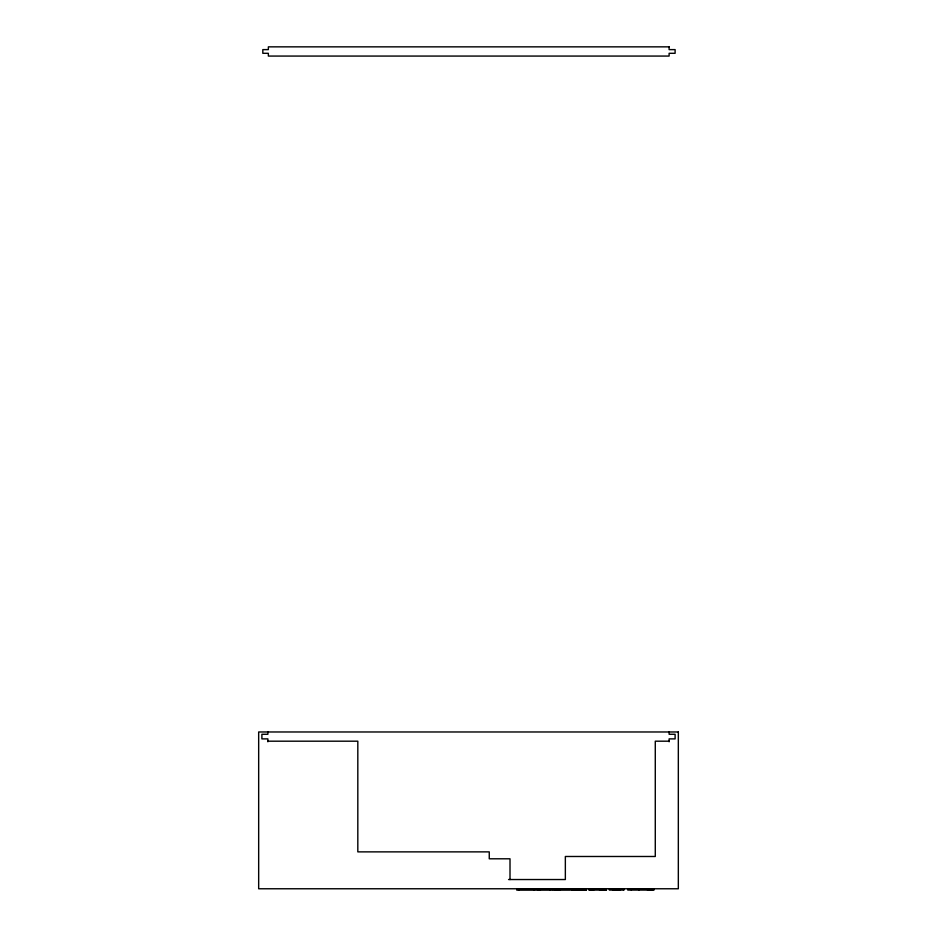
<?xml version="1.0" encoding="UTF-8"?>
<svg xmlns="http://www.w3.org/2000/svg" width="937" height="937" viewBox="0 0 937 937"><rect width="100%" height="100%" fill="white"/><g stroke="black" fill="none" stroke-linecap="round" stroke-linejoin="round"><path stroke-width="1.41" d="M267.888 741.19L357.817 741.19L357.817 851.874L489.255 851.874L489.255 858.796L510.009 858.796L510.009 879.538M669.112 741.19L655.279 741.19L655.279 856.488L565.351 856.488L565.351 879.538L508.557 879.538M553.111 889.002L570.539 889.002M572.284 888.908L586.445 888.908L586.445 890.068L571.629 890.068L571.629 888.908L571.898 890.068M588.799 888.908L606.485 888.908M654.038 888.908L627.79 888.908L627.79 890.068L654.038 890.068M553.111 890.15L570.539 890.15M588.799 890.068L606.485 890.068M669.112 731.973L669.112 734.268L675.108 734.268L675.108 738.883L669.112 738.883L669.112 741.788M652.702 888.908L652.702 890.068M651.695 888.908L651.695 890.068M650.442 888.908L650.442 890.068M648.954 888.908L648.954 890.068M647.49 888.908L647.49 890.068M638.835 888.908L638.753 890.068M631.374 888.908L631.374 890.068M623.573 888.908L623.573 890.068M620.189 888.908L620.189 890.068M620.025 888.908L620.025 890.068M619.708 888.908L619.708 890.068M619.076 888.908L619.076 890.068M618.08 888.908L618.08 890.068M616.71 888.908L616.71 890.068M615.328 888.908L615.328 890.068M614.274 888.908L614.274 890.068M613.548 888.908L613.548 890.068M613.149 888.908L613.149 890.068M613.021 888.908L613.021 890.068M605.876 888.908L605.888 890.068M605.126 888.908L605.126 890.068M604.072 888.908L604.072 890.068M602.76 888.908L602.76 890.068M601.249 888.908L601.249 890.068M599.528 888.908L599.528 890.068M593.683 888.908L593.683 890.068M592.453 888.908L592.453 890.068M591.329 888.908L591.329 890.068M590.369 888.908L590.369 890.068M589.631 888.908L589.631 890.068M586.234 888.908L586.269 890.068M585.93 890.068L585.777 888.908L585.719 890.068M585.426 888.908L585.426 890.068M584.875 888.908L584.875 890.068M584.102 888.908L584.102 890.068M583.13 888.908L583.13 890.068M581.947 888.908L581.947 890.068M580.553 888.908L580.553 890.068M578.937 888.908L578.937 890.068M576.993 888.908L576.993 890.068M575.353 888.908L575.353 890.068M574.041 888.908L574.041 890.068M573.069 888.908L573.069 890.068M572.706 888.908L572.706 890.068M572.484 890.068L572.484 888.908L572.284 890.068M559.998 889.002L559.998 890.15M558.335 889.002L558.335 890.15M556.847 889.002L556.847 890.15M555.547 889.002L555.547 890.15M554.481 889.002L554.481 890.15M549.89 889.002L549.89 890.15M540.321 889.002L540.321 890.15M537.838 889.002L537.838 890.15M533.703 889.002L533.703 890.15M519.285 889.002L519.285 890.15M267.888 731.973L267.888 734.268L261.891 734.268L261.891 738.883L267.888 738.883L267.888 741.788M669.112 46.85L268.357 46.85L268.357 49.614L262.817 49.614L262.817 53.304L268.357 53.304L268.357 56.068L669.112 56.068L669.112 53.304L675.108 53.304L675.108 49.614L669.112 49.614L669.112 46.85M678.329 731.973L258.671 731.973L258.671 888.768L678.329 888.768L678.329 731.973M552.209 889.002L516.814 889.002L516.814 890.15L552.209 890.15L552.209 889.002M623.878 888.908L609.331 888.908L609.331 890.068L623.878 890.068L623.878 888.908"/></g></svg>
